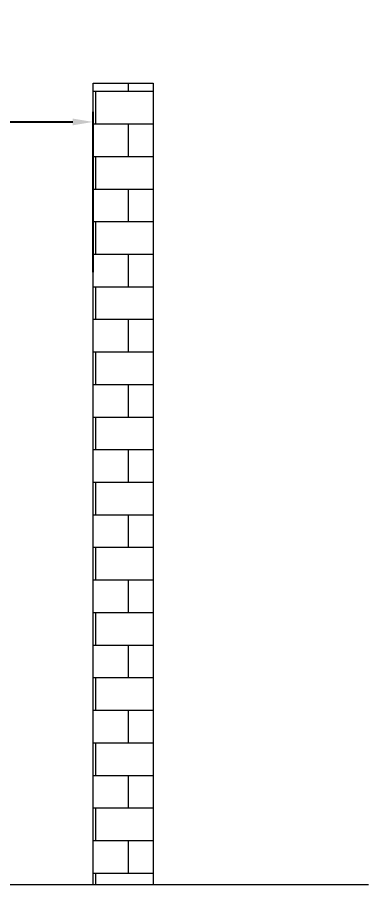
# Model space of a CAD drawing. Header units: inches. Extents: x -29 to 159, y 0 to 129.
# Drawn here: x 44.57 to 61.83, y 85.43 to 128.03 of the extents above; entities that cross this region are included whole.
import ezdxf

# ---------------------------------------------------------------- set-up
doc = ezdxf.new("R2010")
doc.units = ezdxf.units.IN
doc.layers.add('ZANO_R', color=7, linetype='Continuous', lineweight=0)
doc.layers.add('ZANO_W', color=1, linetype='Continuous', lineweight=0)
doc.styles.get("Standard").update_dxf_attribs({"font": 'arial.ttf'})
doc.dimstyles.new('amerykanie', dxfattribs={"dimtxt": 50, "dimasz": 50, "dimexe": 0.5, "dimexo": 0.5, "dimgap": 1, "dimtad": 1, "dimdec": 0, "dimzin": 0, "dimlunit": 5, "dimtxsty": 'Standard', "dimcen": 0.09, "dimclrd": 1, "dimclre": 1, "dimclrt": 1, "dimazin": 0, "dimtfac": 1, "dimtdec": 0, "dimtmove": 0, "dimatfit": 3, "dimfxl": 1, "dimtzin": 0, "dimarcsym": 1})

# ---------------------------------------------------------------- blocks, each defined once
blk = doc.blocks.new('*D356')
at = {"layer": 'ZANO_W', "color": 1, "lineweight": -2}
for p, q in [((15.437, 115.522), (15.437, 123.396)), ((48.29, 115.522), (48.29, 123.396)), ((16.437, 122.896), (47.29, 122.896))]:
    blk.add_line(p, q, dxfattribs=at)
at = {"layer": 'ZANO_W', "color": 1}
for points in [[(16.437, 123.063), (16.437, 122.73), (15.437, 122.896)], [(47.29, 122.73), (47.29, 123.063), (48.29, 122.896)]]:
    blk.add_solid(points, dxfattribs=at)
at = {"layer": 'ZANO_W', "color": 1, "insert": (31.864, 124.254), "char_height": 1.625, "attachment_point": 5}
blk.add_mtext('min. 29 17⁄32', dxfattribs=at)

msp = doc.modelspace()

# ---------------------------------------------------------------- hatches: boundary and pattern name
at = {"layer": 'ZANO_R', "ltscale": 10, "transparency": 33554559}
h = msp.add_hatch(dxfattribs=at)
h.set_pattern_fill('AR-B816', scale=0.007874)
h.set_pattern_definition([(0, (-396.3709, 110), (0, 1.6), []), (90, (-396.3709, 110), (-1.6, 1.6), [1.6, -1.6])])
h.paths.add_polyline_path([(48.29028, 124.80149), (48.29028, 85.43142), (51.24304, 85.43142), (51.24304, 124.80149)])

# ---------------------------------------------------------------- linework, layer by layer
at = {"layer": 'ZANO_R'}
for p, q in [((48.29028, 85.43142), (48.29028, 124.80149)), ((48.29028, 124.80149), (51.24304, 124.80149)), ((51.24304, 124.80149), (51.24304, 85.43142)), ((-29.46259, 85.43142), (61.83221, 85.43142))]:
    msp.add_line(p, q, dxfattribs=at)

# ---------------------------------------------------------------- dimensions: what is measured, and where the dimension line sits
at = {"layer": 'ZANO_W'}
dim = msp.add_linear_dim(base=(48.29028, 122.8964), p1=(15.43673, 115.02238), p2=(48.29028, 115.02238), text='min. 29 17⁄32', dimstyle='amerykanie', override={"dimtxt": 1.625, "dimasz": 1, "dimgap": 0.5, "dimdec": 4, "dimtxsty": 'Standard', "dimaunit": 1, "dimadec": 1, "dimtdec": 4, "dimtmove": 1, "dimfrac": 2}, dxfattribs=at)
dim.commit()
dim.dimension.update_dxf_attribs({"geometry": '*D356', "text_midpoint": (31.8635, 124.25435)})

doc.saveas('drawing.dxf')
